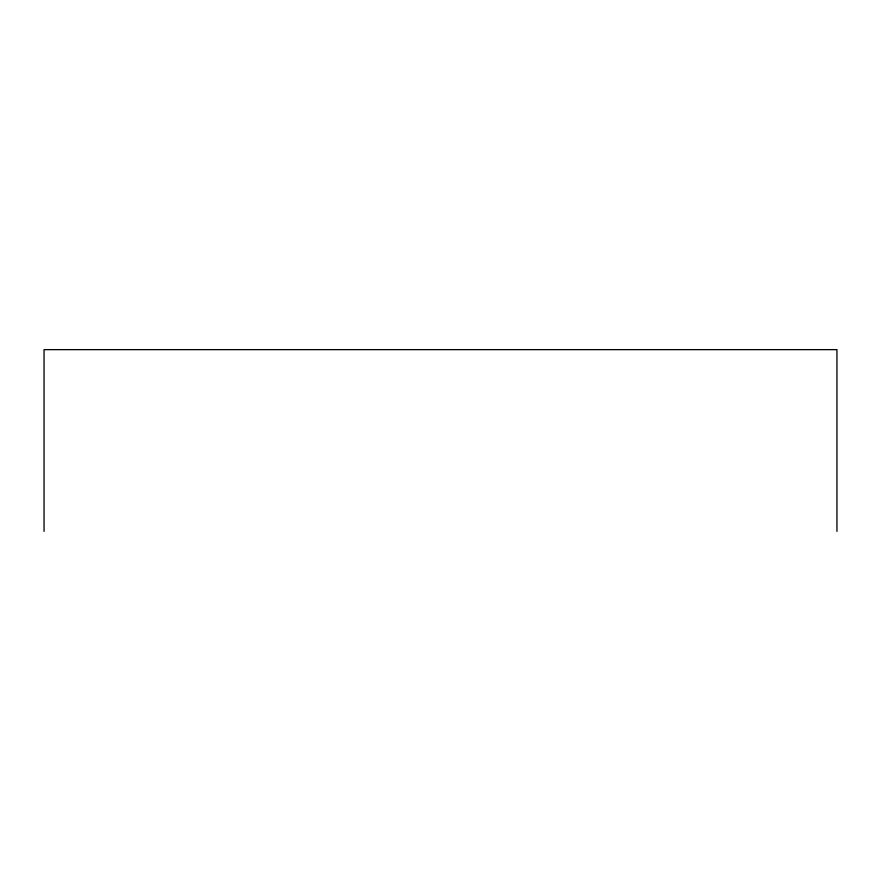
<?xml version="1.0" encoding="UTF-8"?>
<svg xmlns="http://www.w3.org/2000/svg" width="881" height="881" viewBox="0 0 881 881"><rect width="100%" height="100%" fill="white"/><g stroke="black" fill="none" stroke-linecap="round" stroke-linejoin="round"><path stroke-width="1.32" d="M836.95 531.364L836.95 349.636L44.05 349.636L44.05 531.364"/></g></svg>
